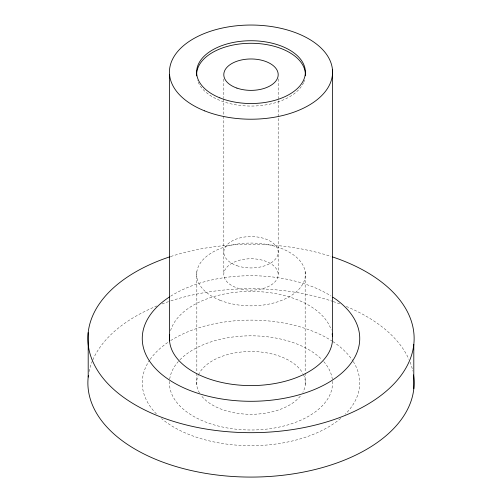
<?xml version="1.0" encoding="UTF-8"?>
<svg xmlns="http://www.w3.org/2000/svg" width="502" height="502" viewBox="0 0 502 502"><rect width="100%" height="100%" fill="white"/><g stroke="black" fill="none" stroke-linecap="round" stroke-linejoin="round"><path stroke-width="0.38" stroke-dasharray="2.51 1.88" d="M305.16 271.682L305.172 372.34M305.16 373.105L305.172 385.599M278.183 78.921L278.183 274.789A27.19 15.694 0 0 1 236.906 287.878A27.19 15.694 0 0 1 237.91 260.695A27.19 15.694 0 0 1 278.183 274.789M223.817 79.027L223.817 97.808M223.817 98.587L223.817 274.117M196.828 271.758L196.84 372.415M196.828 373.187L196.84 385.68M303.503 374.743A54.373 31.394 0 0 1 302.882 392.3M300.309 396.134A54.373 31.394 0 0 1 251.069 414.294A54.373 31.394 0 0 1 201.748 396.21M199.532 393.035A54.373 31.394 0 0 1 198.171 375.477M198.459 374.818A54.373 31.394 0 0 1 249.745 351.519A54.373 31.394 0 0 1 302.838 373.432M332.512 381.313A81.562 47.088 0 0 1 249.745 429.988A81.562 47.088 0 0 1 169.607 379.87M169.707 379.104A81.562 47.088 0 0 1 178.411 361.434M179.929 359.802A81.562 47.088 0 0 1 250.649 335.819A81.562 47.088 0 0 1 321.726 359.451M323.759 361.622A81.562 47.088 0 0 1 332.456 380.547M353.276 361.572A108.746 62.788 0 0 1 345.326 414.15M340.707 418.392A108.746 62.788 0 0 1 161.575 418.637M156.423 413.893A108.746 62.788 0 0 1 149.74 360.016M150.173 359.376A108.746 62.788 0 0 1 169.406 341.398M170.674 340.582A108.746 62.788 0 0 1 332.305 341.209M332.926 341.617A108.746 62.788 0 0 1 352.868 360.925M170.586 330.63A81.562 47.088 0 0 1 250.473 291.417A81.562 47.088 0 0 1 331.226 330.034M304.557 80.082A54.373 31.394 0 0 1 303.829 82.096M303.541 82.755A54.373 31.394 0 0 1 248.697 106.035A54.373 31.394 0 0 1 197.462 80.163M89.042 371.681A163.125 94.175 0 0 1 92.525 360.587M92.826 359.878A163.125 94.175 0 0 1 157.007 305.931M162.064 303.955A163.125 94.175 0 0 1 170.09 301.125M170.837 300.886A163.125 94.175 0 0 1 332.475 301.313M333.215 301.564A163.125 94.175 0 0 1 339.76 303.892M346.305 306.471A163.125 94.175 0 0 1 408.91 359.288M410.096 362.105A163.125 94.175 0 0 1 412.832 371.072M170.837 256.491A163.125 94.175 0 0 1 330.987 256.428M170.674 296.186A108.746 62.788 0 0 1 331.031 295.998M219.87 300.196A54.373 31.394 0 0 0 305.172 277.154A54.373 31.394 0 0 0 227.958 246.024A54.373 31.394 0 0 0 219.87 300.196M236.906 265.677A27.19 15.694 0 0 0 278.183 252.594A27.19 15.694 0 0 0 237.91 238.5A27.19 15.694 0 0 0 236.906 265.677"/><path stroke-width="0.75" d="M413.805 344.359L413.805 388.761M332.456 69.772L332.456 336.152M169.544 74.484L169.544 340.864M88.195 332.657L88.195 377.052M332.161 333.849A81.562 47.088 0 0 1 251.747 385.592A81.562 47.088 0 0 1 169.707 334.708M196.665 75.89A54.373 31.394 0 0 1 250.931 43.279A54.373 31.394 0 0 1 305.341 75.808M413.535 374.906A163.125 94.175 0 0 1 251.527 477.082A163.125 94.175 0 0 1 88.383 375.515M332.475 256.917A163.125 94.175 0 0 1 375.841 399.128A163.125 94.175 0 0 1 125.738 398.839A163.125 94.175 0 0 1 170.09 256.729M332.926 297.222A108.746 62.788 0 0 1 326.018 383.961A108.746 62.788 0 0 1 175.618 383.76A108.746 62.788 0 0 1 169.406 297.002M219.87 97.871A54.373 31.394 0 0 0 305.172 74.823A54.373 31.394 0 0 0 227.958 43.693A54.373 31.394 0 0 0 219.87 97.871M204.653 110.873A81.562 47.088 0 0 0 332.293 75.934A81.562 47.088 0 0 0 216.055 29.58A81.562 47.088 0 0 0 204.653 110.873M236.906 88.095A27.19 15.694 0 0 0 278.183 75.005A27.19 15.694 0 0 0 237.91 60.911A27.19 15.694 0 0 0 236.906 88.095"/></g></svg>
